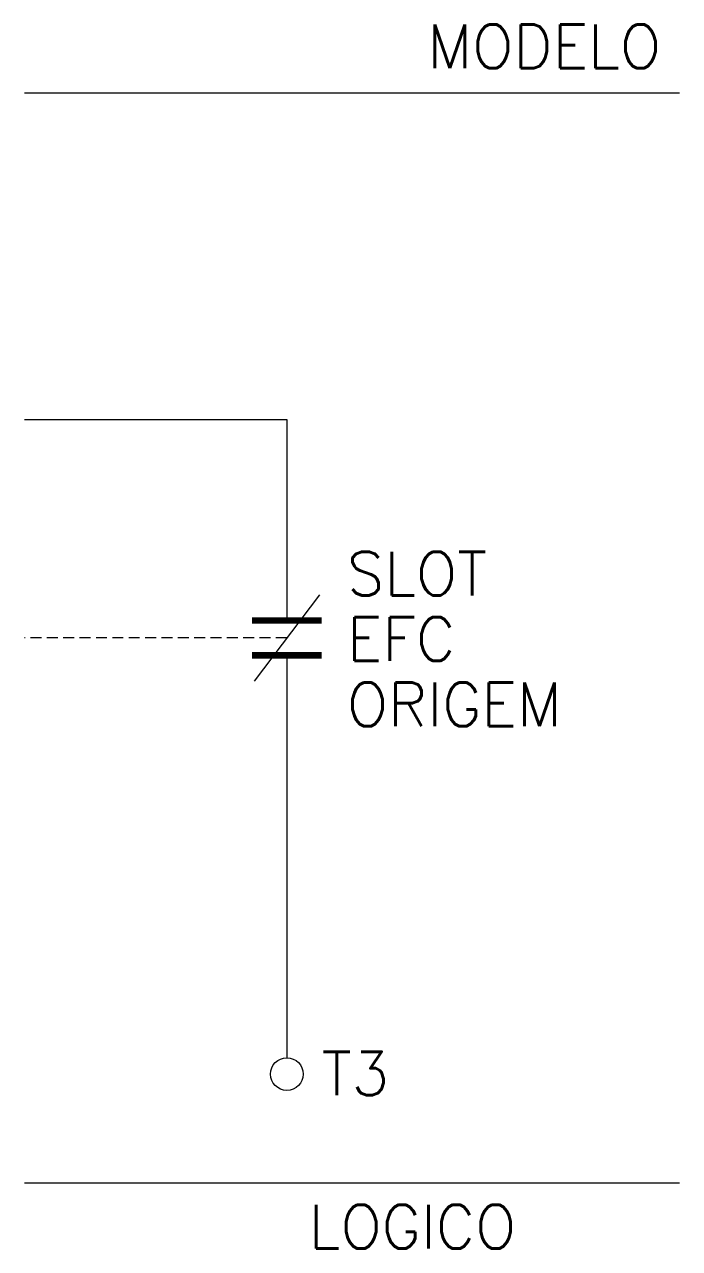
# Model space of a CAD drawing. Extents: x 324.3 to 354.4, y 161.2 to 217.4.
import ezdxf
from ezdxf.enums import TextEntityAlignment as Align

# ---------------------------------------------------------------- set-up
doc = ezdxf.new("R2010")
doc.units = 0
doc.header["$MEASUREMENT"] = 0
doc.linetypes.add('DASHED', pattern=[0.75, 0.5, -0.25])
doc.layers.get('0').update_dxf_attribs({"linetype": 'CONTINUOUS'})
doc.styles.add('ROMANS', font='romans')

msp = doc.modelspace()

# ---------------------------------------------------------------- linework, layer by layer
for p, q in [((324.321, 214.22), (354.351, 214.22)), ((336.351, 188.42), (336.351, 169.97)), ((354.351, 164.22), (324.321, 164.22))]:
    msp.add_line(p, q)
at = {"color": 7}
for p, q in [((324.321, 199.245), (336.351, 199.245)), ((336.351, 199.245), (336.351, 190.02)), ((337.852, 191.196), (334.85, 187.245))]:
    msp.add_line(p, q, dxfattribs=at)
at = {"color": 7, "linetype": 'DASHED'}
msp.add_line((336.351, 189.22), (324.321, 189.22), dxfattribs=at)
at = {"const_width": 0.3}
for points in [[(334.751, 190.02), (337.951, 190.02)], [(334.751, 188.42), (337.951, 188.42)]]:
    msp.add_lwpolyline(points, dxfattribs=at)
msp.add_circle((336.351, 169.22), 0.75)

# ---------------------------------------------------------------- texts
at = {"lineweight": -3, "style": 'ROMANS'}
msp.add_attdef('MODELO', text='', height=2, dxfattribs=at).set_placement((353.503, 216.354), align=Align.MIDDLE_RIGHT)
at = {"lineweight": -3, "style": 'ROMANS', "flags": 1}
msp.add_attdef('SLOT', text='', height=2, dxfattribs=at).set_placement((339.101, 192.175), align=Align.MIDDLE_LEFT)
at = {"lineweight": -3, "style": 'ROMANS'}
for tag, text, p in [('EFC', '', (339.101, 189.175)), ('ORIGEM', 'ENDERECO FISICO', (339.101, 186.175))]:
    msp.add_attdef(tag, text=text, height=2, dxfattribs=at).set_placement(p, align=Align.MIDDLE_LEFT)
at = {"color": 7, "style": 'ROMANS'}
msp.add_attdef('T3', (337.949, 168.247), '', height=2, dxfattribs=at)
at = {"lineweight": -3, "style": 'ROMANS'}
msp.add_attdef('LOGICO', text='DIAGRAMA LOGICO', height=2, dxfattribs=at).set_placement((337.351, 163.22), align=Align.TOP_LEFT)

doc.saveas('drawing.dxf')
